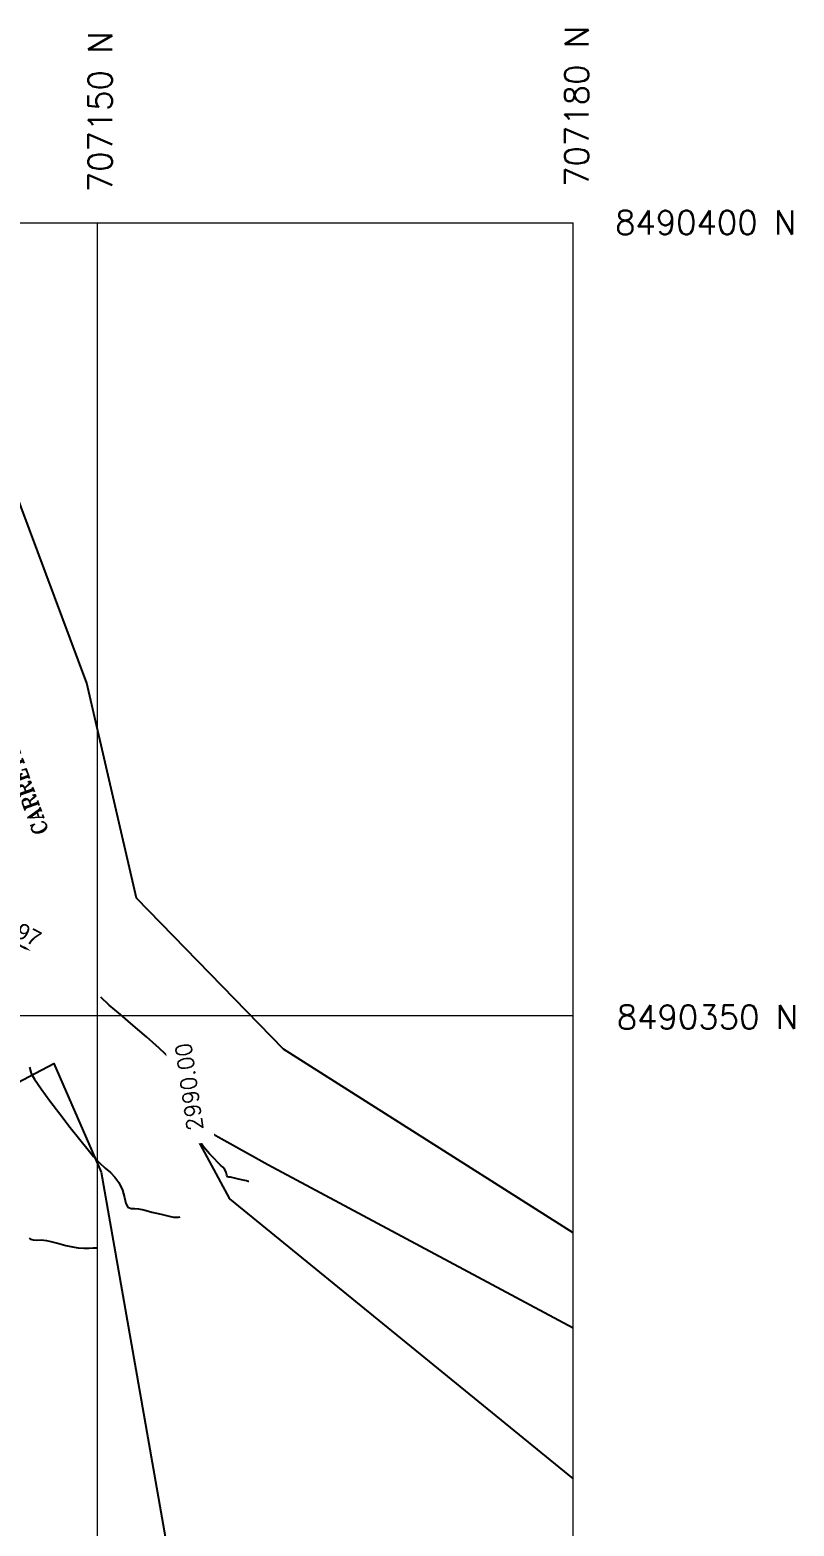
# Model space of a CAD drawing. Header units: metres. Extents: x 706106 to 709341, y 8490035 to 8490642.
# Drawn here: x 709015.8 to 709064, y 8490420.1 to 8490514.5 of the extents above; entities that cross this region are included whole.
import ezdxf
from ezdxf.enums import TextEntityAlignment as Align

# ---------------------------------------------------------------- set-up
doc = ezdxf.new("R2010")
doc.units = ezdxf.units.M
doc.layers.add('BLOQUES', color=7, linetype='Continuous', lineweight=60)
for name, color, linetype in [('C-ANNO-MATC-TEXT', 150, 'Continuous'), ('C-STRM-STRC', 170, 'Continuous'), ('C-TOPO', 7, 'Continuous'), ('C-TOPO-MAJR', 9, 'Continuous'), ('CALLES', 7, 'Continuous')]:
    doc.layers.add(name, color=color, linetype=linetype)
doc.styles.add('COTAS', font='arial.ttf')
doc.styles.add('ROMANT', font='romant.shx')
doc.styles.get("Standard").update_dxf_attribs({"font": 'simplex.shx'})
doc.dimstyles.new('GenAng', dxfattribs={"dimtxt": 1, "dimasz": 0.5, "dimexe": 0.18, "dimexo": 0.0625, "dimgap": 0.1, "dimtad": 0, "dimdec": 3, "dimzin": 1, "dimdsep": 46, "dimtxsty": 'COTAS', "dimcen": 0.09, "dimse1": 1, "dimse2": 1, "dimaunit": 1, "dimadec": 3, "dimazin": 0, "dimtfac": 1, "dimtdec": 3, "dimtofl": 0, "dimtmove": 2, "dimatfit": 3, "dimfxl": 1, "dimtolj": 1, "dimtzin": 1, "dimarcsym": 0})

# ---------------------------------------------------------------- blocks, each defined once
blk = doc.blocks.new('*D9')
at = {"layer": 'C-STRM-STRC', "color": 0, "lineweight": -2, "transparency": 16777216}
blk.add_line((709013.503, 8490457.652), (709015.451, 8490456.636), dxfattribs=at)
at = {"layer": 'C-STRM-STRC', "color": 0, "transparency": 16777216}
for points in [[(709013.541, 8490457.726), (709013.464, 8490457.578), (709013.059, 8490457.883)], [(709015.489, 8490456.71), (709015.412, 8490456.562), (709015.894, 8490456.405)]]:
    blk.add_solid(points, dxfattribs=at)
at = {"layer": 'Defpoints', "color": 0, "transparency": 16777216}
for p in [(709015.894, 8490456.405), (709012.045, 8490455.939), (709014.88, 8490454.46)]:
    blk.add_point(p, dxfattribs=at)
at = {"layer": 'C-STRM-STRC', "color": 0, "lineweight": 40, "transparency": 16777216, "insert": (709014.865, 8490457.89), "char_height": 1, "attachment_point": 5, "rotation": 332.45412, "style": 'COTAS'}
blk.add_mtext('\\A1;3.197', dxfattribs=at)

msp = doc.modelspace()

# ---------------------------------------------------------------- linework, layer by layer
at = {"elevation": 507.051, "flags": 128}
for points in [[(709050.0854, 8490438.6253), (709031.8155, 8490450.219), (709022.548, 8490459.7423), (709019.4154, 8490473.3098), (709005.9735, 8490509.2759)], [(708938.4334, 8490407.7151), (709017.3188, 8490449.3105), (709020.3086, 8490442.4641), (709027.3455, 8490402.3495)], [(709025.7003, 8490445.8086), (709028.4166, 8490440.7791), (709050.0854, 8490423.1209)], [(709025.7003, 8490445.8086), (709030.8216, 8490442.9477), (709050.0854, 8490432.6491)]]:
    msp.add_lwpolyline(points, dxfattribs=at)
at = {"layer": 'C-ANNO-MATC-TEXT', "lineweight": 0}
for p, q in [((708890.0854, 8490502.3495, 507.051), (709050.0854, 8490502.3495, 507.051)), ((709020.0854, 8490372.3495, 507.051), (709020.0854, 8490502.3495, 507.051)), ((709050.0854, 8490372.3495, 507.051), (709050.0854, 8490502.3495, 507.051)), ((708890.0854, 8490452.3495, 507.051), (709050.0854, 8490452.3495, 507.051))]:
    msp.add_line(p, q, dxfattribs=at)
at = {"layer": 'C-TOPO', "color": 20, "linetype": 'Continuous', "lineweight": -3, "elevation": 3497.051, "flags": 128}
msp.add_lwpolyline([(709029.6265, 8490441.8701), (709029.5839, 8490441.8802), (709029.4764, 8490441.9057), (709029.2747, 8490441.9537), (709028.974, 8490442.0252), (709028.6405, 8490442.1041), (709028.4754, 8490442.1423), (709028.3723, 8490442.1506), (709028.2814, 8490442.1725), (709028.2484, 8490442.2622), (709028.2018, 8490442.4328), (709028.1182, 8490442.6207), (709027.9922, 8490442.7718), (709027.8374, 8490442.9111), (709027.658, 8490443.0933), (709027.4631, 8490443.2958), (709027.1474, 8490443.6243), (709026.7724, 8490444.06), (709026.3995, 8490444.584), (709026.0904, 8490445.1772), (709025.9519, 8490445.6931), (709025.9226, 8490446.2099), (709025.9393, 8490446.735), (709025.9391, 8490447.2757), (709025.8589, 8490447.8395), (709025.6355, 8490448.4339), (709025.2727, 8490448.9565), (709024.6992, 8490449.5825), (709023.9765, 8490450.2758), (709023.1661, 8490451.0003), (709022.3296, 8490451.72), (709021.5285, 8490452.399), (709020.8243, 8490453.0012), (709020.2786, 8490453.4906)], dxfattribs=at)
at = {"layer": 'C-TOPO', "color": 132, "linetype": 'Continuous', "lineweight": -3, "true_color": 0x00b8b8, "flags": 128}
for points, elevation in [([(709015.7808, 8490449.0942), (709015.889, 8490448.6887), (709016.1043, 8490448.3216), (709016.5189, 8490447.7237), (709017.0728, 8490446.9696), (709017.7058, 8490446.1333), (709018.3579, 8490445.2893), (709018.969, 8490444.5118), (709019.4788, 8490443.8751), (709019.8273, 8490443.4536), (709020.2107, 8490443.0451), (709020.5655, 8490442.7178), (709020.8886, 8490442.4304), (709021.1766, 8490442.142), (709021.4264, 8490441.8112), (709021.6481, 8490441.334), (709021.778, 8490440.866), (709021.8739, 8490440.4812), (709021.9937, 8490440.2537), (709022.192, 8490440.1658), (709022.4057, 8490440.165), (709022.6677, 8490440.1488), (709022.9922, 8490440.0744), (709023.5153, 8490439.9466), (709024.0961, 8490439.8041), (709024.5936, 8490439.6853), (709024.8668, 8490439.6287), (709025.0425, 8490439.6206), (709025.1879, 8490439.6276), (709025.301, 8490439.6343)], 3498.051), ([(709015.7574, 8490438.2959), (709015.859, 8490438.2375), (709016.0113, 8490438.1899), (709016.2217, 8490438.1761), (709016.5137, 8490438.1854), (709016.8601, 8490438.1553), (709017.2142, 8490438.0732), (709017.6364, 8490437.962), (709018.0816, 8490437.8444), (709018.5046, 8490437.7435), (709018.8604, 8490437.6822), (709019.2226, 8490437.6603), (709019.5395, 8490437.6673), (709019.8092, 8490437.6855), (709020.0293, 8490437.6972)], 3499.051)]:
    msp.add_lwpolyline(points, dxfattribs=dict(at, elevation=elevation))

# ---------------------------------------------------------------- texts
at = {"layer": 'BLOQUES', "lineweight": 25, "char_height": 1.5, "attachment_point": 5, "rotation": 90}
for s, insert in [('707150 N', (709020.2488, 8490509.3554, 507.051)), ('707180 N', (709050.3122, 8490509.6999, 507.051))]:
    msp.add_mtext(s, dxfattribs=dict(at, insert=insert))
at = {"layer": 'BLOQUES', "lineweight": 25, "char_height": 1.5, "attachment_point": 5}
for s, insert in [('8490400 N', (709058.4575, 8490502.3712, 507.051)), ('8490350 N', (709058.5684, 8490452.2446, 507.051))]:
    msp.add_mtext(s, dxfattribs=dict(at, insert=insert))
at = {"layer": 'CALLES', "style": 'ROMANT'}
msp.add_text('CARRETERA ABANCAY - HUANCARAMA', height=0.95625, rotation=109.833543, dxfattribs=at).set_placement((709012.1581, 8490475.9652, 507.051), align=Align.MIDDLE)

# ---------------------------------------------------------------- dimensions: what is measured, and where the dimension line sits
at = {"layer": 'C-STRM-STRC', "lineweight": 40}
dim = msp.add_aligned_dim(p1=(709012.0448, 8490455.9386, 507.051), p2=(709014.8796, 8490454.46, 507.051), distance=2.1934, dimstyle='GenAng', dxfattribs=at)
dim.commit()
dim.dimension.update_dxf_attribs({"geometry": '*D9', "text_midpoint": (709014.8655, 8490457.8897, 507.051)})

# ---------------------------------------------------------------- next in the draw order: texts
at = {"layer": 'C-TOPO-MAJR', "color": 5, "linetype": 'Continuous', "lineweight": -3, "insert": (709025.8589, 8490447.8395, 3497.051), "char_height": 1, "width": 5.96381, "attachment_point": 5, "rotation": 98.100703, "bg_fill": 3, "box_fill_scale": 1.635, "bg_fill_color": 256, "bg_fill_true_color": 13158600, "bg_fill_transparency": 0}
msp.add_mtext('2990.00', dxfattribs=at)

doc.saveas('drawing.dxf')
